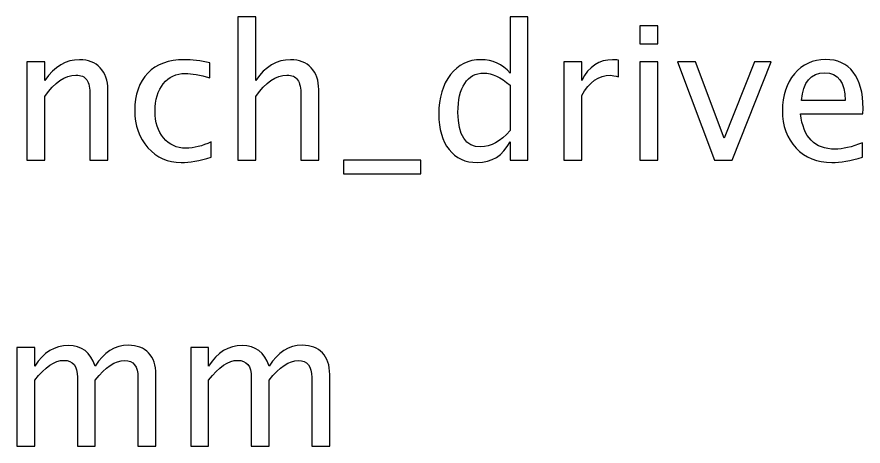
# Model space of a CAD drawing. Header units: centimetres. Extents: x -28.3 to 24.4, y -22.4 to 29.
# Drawn here: x -16.613 to -13.727, y 17.892 to 19.358 of the extents above; entities that cross this region are included whole.
import ezdxf

# ---------------------------------------------------------------- set-up
doc = ezdxf.new("R2010")
doc.units = ezdxf.units.CM
doc.header["$MEASUREMENT"] = 0
doc.layers.add('Layer 1', color=7, linetype='Continuous')

msp = doc.modelspace()

# ---------------------------------------------------------------- linework, layer by layer
at = {"layer": 'Layer 1'}
for points, knots in [([(-15.85882, 18.8682), (-15.85882, 18.8682), (-15.85882, 19.35779), (-15.85882, 19.35779), (-15.85882, 19.35779), (-15.85882, 19.35779), (-15.79786, 19.35779), (-15.79786, 19.35779), (-15.79786, 19.35779), (-15.79786, 19.35779), (-15.79786, 19.14114), (-15.79786, 19.14114), (-15.79786, 19.14114), (-15.76558, 19.18824), (-15.726, 19.21174), (-15.67922, 19.21174), (-15.67922, 19.21174), (-15.6498, 19.21174), (-15.62641, 19.20253), (-15.60916, 19.18401), (-15.60916, 19.18401), (-15.59191, 19.16559), (-15.58323, 19.14072), (-15.58323, 19.10961), (-15.58323, 19.10961), (-15.58323, 19.10961), (-15.58323, 18.8682), (-15.58323, 18.8682), (-15.58323, 18.8682), (-15.58323, 18.8682), (-15.64419, 18.8682), (-15.64419, 18.8682), (-15.64419, 18.8682), (-15.64419, 18.8682), (-15.64419, 19.08971), (-15.64419, 19.08971), (-15.64419, 19.08971), (-15.64419, 19.11469), (-15.64789, 19.13247), (-15.6552, 19.14305), (-15.6552, 19.14305), (-15.6626, 19.15374), (-15.67478, 19.15903), (-15.69181, 19.15903), (-15.69181, 19.15903), (-15.72928, 19.15903), (-15.76463, 19.13458), (-15.79786, 19.08569), (-15.79786, 19.08569), (-15.79786, 19.08569), (-15.79786, 18.8682), (-15.79786, 18.8682), (-15.79786, 18.8682), (-15.79786, 18.8682), (-15.85882, 18.8682), (-15.85882, 18.8682)], [0, 0, 0, 0, 0.0666667, 0.0666667, 0.0666667, 0.0666667, 0.1333333, 0.1333333, 0.1333333, 0.1333333, 0.2, 0.2, 0.2, 0.2, 0.2666667, 0.2666667, 0.2666667, 0.2666667, 0.3333333, 0.3333333, 0.3333333, 0.3333333, 0.4, 0.4, 0.4, 0.4, 0.4666667, 0.4666667, 0.4666667, 0.4666667, 0.5333333, 0.5333333, 0.5333333, 0.5333333, 0.6, 0.6, 0.6, 0.6, 0.6666667, 0.6666667, 0.6666667, 0.6666667, 0.7333333, 0.7333333, 0.7333333, 0.7333333, 0.8, 0.8, 0.8, 0.8, 0.8666667, 0.8666667, 0.8666667, 0.8666667, 1, 1, 1, 1]), ([(-14.93066, 18.8682), (-14.93066, 18.8682), (-14.93066, 18.93138), (-14.93066, 18.93138), (-14.93066, 18.93138), (-14.95554, 18.88418), (-14.993, 18.86058), (-15.04306, 18.86058), (-15.04306, 18.86058), (-15.0837, 18.86058), (-15.11566, 18.87529), (-15.13894, 18.90482), (-15.13894, 18.90482), (-15.16223, 18.93435), (-15.17387, 18.97467), (-15.17387, 19.02579), (-15.17387, 19.02579), (-15.17387, 19.08167), (-15.16064, 19.12665), (-15.13429, 19.16072), (-15.13429, 19.16072), (-15.10783, 19.1947), (-15.07312, 19.21174), (-15.03004, 19.21174), (-15.03004, 19.21174), (-14.99014, 19.21174), (-14.95691, 19.1965), (-14.93066, 19.16591), (-14.93066, 19.16591), (-14.93066, 19.16591), (-14.93066, 19.35779), (-14.93066, 19.35779), (-14.93066, 19.35779), (-14.93066, 19.35779), (-14.8697, 19.35779), (-14.8697, 19.35779), (-14.8697, 19.35779), (-14.8697, 19.35779), (-14.8697, 18.8682), (-14.8697, 18.8682), (-14.8697, 18.8682), (-14.8697, 18.8682), (-14.93066, 18.8682), (-14.93066, 18.8682)], [0, 0, 0, 0, 0.0833333, 0.0833333, 0.0833333, 0.0833333, 0.1666667, 0.1666667, 0.1666667, 0.1666667, 0.25, 0.25, 0.25, 0.25, 0.3333333, 0.3333333, 0.3333333, 0.3333333, 0.4166667, 0.4166667, 0.4166667, 0.4166667, 0.5, 0.5, 0.5, 0.5, 0.5833333, 0.5833333, 0.5833333, 0.5833333, 0.6666667, 0.6666667, 0.6666667, 0.6666667, 0.75, 0.75, 0.75, 0.75, 0.8333333, 0.8333333, 0.8333333, 0.8333333, 1, 1, 1, 1]), ([(-14.48775, 19.26635), (-14.48775, 19.26635), (-14.48775, 19.32731), (-14.48775, 19.32731), (-14.48775, 19.32731), (-14.48775, 19.32731), (-14.42679, 19.32731), (-14.42679, 19.32731), (-14.42679, 19.32731), (-14.42679, 19.32731), (-14.42679, 19.26635), (-14.42679, 19.26635), (-14.42679, 19.26635), (-14.42679, 19.26635), (-14.48775, 19.26635), (-14.48775, 19.26635)], [0, 0, 0, 0, 0.2, 0.2, 0.2, 0.2, 0.4, 0.4, 0.4, 0.4, 0.6, 0.6, 0.6, 0.6, 1, 1, 1, 1]), ([(-16.57817, 18.8682), (-16.57817, 18.8682), (-16.57817, 19.20475), (-16.57817, 19.20475), (-16.57817, 19.20475), (-16.57817, 19.20475), (-16.51721, 19.20475), (-16.51721, 19.20475), (-16.51721, 19.20475), (-16.51721, 19.20475), (-16.51721, 19.14114), (-16.51721, 19.14114), (-16.51721, 19.14114), (-16.48493, 19.18824), (-16.44535, 19.21174), (-16.39857, 19.21174), (-16.39857, 19.21174), (-16.36915, 19.21174), (-16.34576, 19.20253), (-16.32851, 19.18401), (-16.32851, 19.18401), (-16.31126, 19.16559), (-16.30258, 19.14072), (-16.30258, 19.10961), (-16.30258, 19.10961), (-16.30258, 19.10961), (-16.30258, 18.8682), (-16.30258, 18.8682), (-16.30258, 18.8682), (-16.30258, 18.8682), (-16.36354, 18.8682), (-16.36354, 18.8682), (-16.36354, 18.8682), (-16.36354, 18.8682), (-16.36354, 19.08971), (-16.36354, 19.08971), (-16.36354, 19.08971), (-16.36354, 19.11469), (-16.36724, 19.13247), (-16.37455, 19.14305), (-16.37455, 19.14305), (-16.38195, 19.15374), (-16.39413, 19.15903), (-16.41116, 19.15903), (-16.41116, 19.15903), (-16.44863, 19.15903), (-16.48398, 19.13458), (-16.51721, 19.08569), (-16.51721, 19.08569), (-16.51721, 19.08569), (-16.51721, 18.8682), (-16.51721, 18.8682), (-16.51721, 18.8682), (-16.51721, 18.8682), (-16.57817, 18.8682), (-16.57817, 18.8682)], [0, 0, 0, 0, 0.0666667, 0.0666667, 0.0666667, 0.0666667, 0.1333333, 0.1333333, 0.1333333, 0.1333333, 0.2, 0.2, 0.2, 0.2, 0.2666667, 0.2666667, 0.2666667, 0.2666667, 0.3333333, 0.3333333, 0.3333333, 0.3333333, 0.4, 0.4, 0.4, 0.4, 0.4666667, 0.4666667, 0.4666667, 0.4666667, 0.5333333, 0.5333333, 0.5333333, 0.5333333, 0.6, 0.6, 0.6, 0.6, 0.6666667, 0.6666667, 0.6666667, 0.6666667, 0.7333333, 0.7333333, 0.7333333, 0.7333333, 0.8, 0.8, 0.8, 0.8, 0.8666667, 0.8666667, 0.8666667, 0.8666667, 1, 1, 1, 1]), ([(-15.95037, 18.87836), (-15.98985, 18.86651), (-16.02392, 18.86058), (-16.0526, 18.86058), (-16.0526, 18.86058), (-16.09811, 18.86058), (-16.13579, 18.87741), (-16.16574, 18.91096), (-16.16574, 18.91096), (-16.19569, 18.94461), (-16.21072, 18.98705), (-16.21072, 19.03817), (-16.21072, 19.03817), (-16.21072, 19.09278), (-16.1959, 19.13543), (-16.16627, 19.16591), (-16.16627, 19.16591), (-16.13664, 19.1965), (-16.09526, 19.21174), (-16.04213, 19.21174), (-16.04213, 19.21174), (-16.01599, 19.21174), (-15.98656, 19.20814), (-15.95418, 19.20094), (-15.95418, 19.20094), (-15.95418, 19.20094), (-15.95418, 19.14951), (-15.95418, 19.14951), (-15.95418, 19.14951), (-15.98858, 19.15967), (-16.01662, 19.16475), (-16.03821, 19.16475), (-16.03821, 19.16475), (-16.06954, 19.16475), (-16.09462, 19.153), (-16.11335, 19.12961), (-16.11335, 19.12961), (-16.13209, 19.10622), (-16.1415, 19.075), (-16.1415, 19.03605), (-16.1415, 19.03605), (-16.1415, 18.99827), (-16.13177, 18.96779), (-16.1124, 18.9444), (-16.1124, 18.9444), (-16.09303, 18.92112), (-16.06774, 18.90948), (-16.03631, 18.90948), (-16.03631, 18.90948), (-16.00847, 18.90948), (-15.9799, 18.91667), (-15.95037, 18.93107), (-15.95037, 18.93107), (-15.95037, 18.93107), (-15.95037, 18.87836), (-15.95037, 18.87836)], [0, 0, 0, 0, 0.0666667, 0.0666667, 0.0666667, 0.0666667, 0.1333333, 0.1333333, 0.1333333, 0.1333333, 0.2, 0.2, 0.2, 0.2, 0.2666667, 0.2666667, 0.2666667, 0.2666667, 0.3333333, 0.3333333, 0.3333333, 0.3333333, 0.4, 0.4, 0.4, 0.4, 0.4666667, 0.4666667, 0.4666667, 0.4666667, 0.5333333, 0.5333333, 0.5333333, 0.5333333, 0.6, 0.6, 0.6, 0.6, 0.6666667, 0.6666667, 0.6666667, 0.6666667, 0.7333333, 0.7333333, 0.7333333, 0.7333333, 0.8, 0.8, 0.8, 0.8, 0.8666667, 0.8666667, 0.8666667, 0.8666667, 1, 1, 1, 1]), ([(-14.74757, 18.8682), (-14.74757, 18.8682), (-14.74757, 19.20475), (-14.74757, 19.20475), (-14.74757, 19.20475), (-14.74757, 19.20475), (-14.68661, 19.20475), (-14.68661, 19.20475), (-14.68661, 19.20475), (-14.68661, 19.20475), (-14.68661, 19.14114), (-14.68661, 19.14114), (-14.68661, 19.14114), (-14.66237, 19.18824), (-14.62724, 19.21174), (-14.58109, 19.21174), (-14.58109, 19.21174), (-14.57485, 19.21174), (-14.56829, 19.21121), (-14.56151, 19.21015), (-14.56151, 19.21015), (-14.56151, 19.21015), (-14.56151, 19.1531), (-14.56151, 19.1531), (-14.56151, 19.1531), (-14.5721, 19.1566), (-14.58141, 19.1584), (-14.58945, 19.1584), (-14.58945, 19.1584), (-14.62819, 19.1584), (-14.66057, 19.13554), (-14.68661, 19.08971), (-14.68661, 19.08971), (-14.68661, 19.08971), (-14.68661, 18.8682), (-14.68661, 18.8682), (-14.68661, 18.8682), (-14.68661, 18.8682), (-14.74757, 18.8682), (-14.74757, 18.8682)], [0, 0, 0, 0, 0.0909091, 0.0909091, 0.0909091, 0.0909091, 0.1818182, 0.1818182, 0.1818182, 0.1818182, 0.2727273, 0.2727273, 0.2727273, 0.2727273, 0.3636364, 0.3636364, 0.3636364, 0.3636364, 0.4545455, 0.4545455, 0.4545455, 0.4545455, 0.5454545, 0.5454545, 0.5454545, 0.5454545, 0.6363636, 0.6363636, 0.6363636, 0.6363636, 0.7272727, 0.7272727, 0.7272727, 0.7272727, 0.8181818, 0.8181818, 0.8181818, 0.8181818, 1, 1, 1, 1]), ([(-14.48775, 18.8682), (-14.48775, 18.8682), (-14.48775, 19.20475), (-14.48775, 19.20475), (-14.48775, 19.20475), (-14.48775, 19.20475), (-14.42679, 19.20475), (-14.42679, 19.20475), (-14.42679, 19.20475), (-14.42679, 19.20475), (-14.42679, 18.8682), (-14.42679, 18.8682), (-14.42679, 18.8682), (-14.42679, 18.8682), (-14.48775, 18.8682), (-14.48775, 18.8682)], [0, 0, 0, 0, 0.2, 0.2, 0.2, 0.2, 0.4, 0.4, 0.4, 0.4, 0.6, 0.6, 0.6, 0.6, 1, 1, 1, 1]), ([(-14.23417, 18.8682), (-14.23417, 18.8682), (-14.35947, 19.20475), (-14.35947, 19.20475), (-14.35947, 19.20475), (-14.35947, 19.20475), (-14.29851, 19.20475), (-14.29851, 19.20475), (-14.29851, 19.20475), (-14.29851, 19.20475), (-14.20083, 18.94324), (-14.20083, 18.94324), (-14.20083, 18.94324), (-14.20083, 18.94324), (-14.09743, 19.20475), (-14.09743, 19.20475), (-14.09743, 19.20475), (-14.09743, 19.20475), (-14.04007, 19.20475), (-14.04007, 19.20475), (-14.04007, 19.20475), (-14.04007, 19.20475), (-14.1731, 18.8682), (-14.1731, 18.8682), (-14.1731, 18.8682), (-14.1731, 18.8682), (-14.23417, 18.8682), (-14.23417, 18.8682)], [0, 0, 0, 0, 0.125, 0.125, 0.125, 0.125, 0.25, 0.25, 0.25, 0.25, 0.375, 0.375, 0.375, 0.375, 0.5, 0.5, 0.5, 0.5, 0.625, 0.625, 0.625, 0.625, 0.75, 0.75, 0.75, 0.75, 1, 1, 1, 1]), ([(-13.7286, 18.879), (-13.76956, 18.86672), (-13.80459, 18.86058), (-13.8338, 18.86058), (-13.8338, 18.86058), (-13.88365, 18.86058), (-13.92418, 18.87709), (-13.95541, 18.91), (-13.95541, 18.91), (-13.98663, 18.94292), (-14.00229, 18.98557), (-14.00229, 19.03806), (-14.00229, 19.03806), (-14.00229, 19.08897), (-13.98853, 19.13077), (-13.96091, 19.16348), (-13.96091, 19.16348), (-13.93329, 19.19607), (-13.89794, 19.21237), (-13.85486, 19.21237), (-13.85486, 19.21237), (-13.81412, 19.21237), (-13.78258, 19.19787), (-13.76035, 19.16887), (-13.76035, 19.16887), (-13.73813, 19.13987), (-13.72702, 19.09881), (-13.72702, 19.04558), (-13.72702, 19.04558), (-13.72702, 19.04558), (-13.72733, 19.02695), (-13.72733, 19.02695), (-13.72733, 19.02695), (-13.72733, 19.02695), (-13.94006, 19.02695), (-13.94006, 19.02695), (-13.94006, 19.02695), (-13.93117, 18.94652), (-13.89191, 18.9063), (-13.82237, 18.9063), (-13.82237, 18.9063), (-13.79687, 18.9063), (-13.76565, 18.9135), (-13.7286, 18.92789), (-13.7286, 18.92789), (-13.7286, 18.92789), (-13.7286, 18.879), (-13.7286, 18.879)], [0, 0, 0, 0, 0.0769231, 0.0769231, 0.0769231, 0.0769231, 0.1538462, 0.1538462, 0.1538462, 0.1538462, 0.2307692, 0.2307692, 0.2307692, 0.2307692, 0.3076923, 0.3076923, 0.3076923, 0.3076923, 0.3846154, 0.3846154, 0.3846154, 0.3846154, 0.4615385, 0.4615385, 0.4615385, 0.4615385, 0.5384615, 0.5384615, 0.5384615, 0.5384615, 0.6153846, 0.6153846, 0.6153846, 0.6153846, 0.6923077, 0.6923077, 0.6923077, 0.6923077, 0.7692308, 0.7692308, 0.7692308, 0.7692308, 0.8461538, 0.8461538, 0.8461538, 0.8461538, 1, 1, 1, 1]), ([(-14.93066, 19.12421), (-14.96231, 19.15205), (-14.99226, 19.16602), (-15.02062, 19.16602), (-15.02062, 19.16602), (-15.04856, 19.16602), (-15.07015, 19.15437), (-15.0855, 19.13098), (-15.0855, 19.13098), (-15.10084, 19.1077), (-15.10846, 19.07468), (-15.10846, 19.03192), (-15.10846, 19.03192), (-15.10846, 18.95329), (-15.08243, 18.91392), (-15.03025, 18.91392), (-15.03025, 18.91392), (-14.99639, 18.91392), (-14.96316, 18.93244), (-14.93066, 18.96938), (-14.93066, 18.96938), (-14.93066, 18.96938), (-14.93066, 19.12421), (-14.93066, 19.12421)], [0, 0, 0, 0, 0.1428571, 0.1428571, 0.1428571, 0.1428571, 0.2857143, 0.2857143, 0.2857143, 0.2857143, 0.4285714, 0.4285714, 0.4285714, 0.4285714, 0.5714286, 0.5714286, 0.5714286, 0.5714286, 0.7142857, 0.7142857, 0.7142857, 0.7142857, 1, 1, 1, 1]), ([(-13.93688, 19.07267), (-13.93688, 19.07267), (-13.78829, 19.07267), (-13.78829, 19.07267), (-13.78829, 19.07267), (-13.78829, 19.13532), (-13.81168, 19.16665), (-13.85836, 19.16665), (-13.85836, 19.16665), (-13.90535, 19.16665), (-13.93149, 19.13532), (-13.93688, 19.07267)], [0, 0, 0, 0, 0.25, 0.25, 0.25, 0.25, 0.5, 0.5, 0.5, 0.5, 1, 1, 1, 1]), ([(-15.49899, 18.82248), (-15.49899, 18.82248), (-15.49899, 18.8682), (-15.49899, 18.8682), (-15.49899, 18.8682), (-15.49899, 18.8682), (-15.23483, 18.8682), (-15.23483, 18.8682), (-15.23483, 18.8682), (-15.23483, 18.8682), (-15.23483, 18.82248), (-15.23483, 18.82248), (-15.23483, 18.82248), (-15.23483, 18.82248), (-15.49899, 18.82248), (-15.49899, 18.82248)], [0, 0, 0, 0, 0.2, 0.2, 0.2, 0.2, 0.4, 0.4, 0.4, 0.4, 0.6, 0.6, 0.6, 0.6, 1, 1, 1, 1]), ([(-16.61253, 17.89242), (-16.61253, 17.89242), (-16.61253, 18.22897), (-16.61253, 18.22897), (-16.61253, 18.22897), (-16.61253, 18.22897), (-16.55157, 18.22897), (-16.55157, 18.22897), (-16.55157, 18.22897), (-16.55157, 18.22897), (-16.55157, 18.16536), (-16.55157, 18.16536), (-16.55157, 18.16536), (-16.52183, 18.21246), (-16.48373, 18.23596), (-16.43706, 18.23596), (-16.43706, 18.23596), (-16.39208, 18.23596), (-16.36149, 18.21246), (-16.34519, 18.16536), (-16.34519, 18.16536), (-16.3163, 18.21288), (-16.27863, 18.23659), (-16.23238, 18.23659), (-16.23238, 18.23659), (-16.20285, 18.23659), (-16.17988, 18.22791), (-16.16348, 18.21045), (-16.16348, 18.21045), (-16.14707, 18.19299), (-16.13882, 18.16854), (-16.13882, 18.13711), (-16.13882, 18.13711), (-16.13882, 18.13711), (-16.13882, 17.89242), (-16.13882, 17.89242), (-16.13882, 17.89242), (-16.13882, 17.89242), (-16.19978, 17.89242), (-16.19978, 17.89242), (-16.19978, 17.89242), (-16.19978, 17.89242), (-16.19978, 18.12705), (-16.19978, 18.12705), (-16.19978, 18.12705), (-16.19978, 18.16536), (-16.21502, 18.18452), (-16.2455, 18.18452), (-16.2455, 18.18452), (-16.27714, 18.18452), (-16.31038, 18.16219), (-16.34519, 18.11742), (-16.34519, 18.11742), (-16.34519, 18.11742), (-16.34519, 17.89242), (-16.34519, 17.89242), (-16.34519, 17.89242), (-16.34519, 17.89242), (-16.40615, 17.89242), (-16.40615, 17.89242), (-16.40615, 17.89242), (-16.40615, 17.89242), (-16.40615, 18.12726), (-16.40615, 18.12726), (-16.40615, 18.12726), (-16.40615, 18.16589), (-16.42161, 18.18516), (-16.45262, 18.18516), (-16.45262, 18.18516), (-16.48341, 18.18516), (-16.51643, 18.16272), (-16.55157, 18.11774), (-16.55157, 18.11774), (-16.55157, 18.11774), (-16.55157, 17.89242), (-16.55157, 17.89242), (-16.55157, 17.89242), (-16.55157, 17.89242), (-16.61253, 17.89242), (-16.61253, 17.89242)], [0, 0, 0, 0, 0.047619, 0.047619, 0.047619, 0.047619, 0.0952381, 0.0952381, 0.0952381, 0.0952381, 0.1428571, 0.1428571, 0.1428571, 0.1428571, 0.1904762, 0.1904762, 0.1904762, 0.1904762, 0.2380952, 0.2380952, 0.2380952, 0.2380952, 0.2857143, 0.2857143, 0.2857143, 0.2857143, 0.3333333, 0.3333333, 0.3333333, 0.3333333, 0.3809524, 0.3809524, 0.3809524, 0.3809524, 0.4285714, 0.4285714, 0.4285714, 0.4285714, 0.4761905, 0.4761905, 0.4761905, 0.4761905, 0.5238095, 0.5238095, 0.5238095, 0.5238095, 0.5714286, 0.5714286, 0.5714286, 0.5714286, 0.6190476, 0.6190476, 0.6190476, 0.6190476, 0.6666667, 0.6666667, 0.6666667, 0.6666667, 0.7142857, 0.7142857, 0.7142857, 0.7142857, 0.7619048, 0.7619048, 0.7619048, 0.7619048, 0.8095238, 0.8095238, 0.8095238, 0.8095238, 0.8571429, 0.8571429, 0.8571429, 0.8571429, 0.9047619, 0.9047619, 0.9047619, 0.9047619, 1, 1, 1, 1]), ([(-16.01965, 17.89242), (-16.01965, 17.89242), (-16.01965, 18.22897), (-16.01965, 18.22897), (-16.01965, 18.22897), (-16.01965, 18.22897), (-15.95869, 18.22897), (-15.95869, 18.22897), (-15.95869, 18.22897), (-15.95869, 18.22897), (-15.95869, 18.16536), (-15.95869, 18.16536), (-15.95869, 18.16536), (-15.92895, 18.21246), (-15.89085, 18.23596), (-15.84418, 18.23596), (-15.84418, 18.23596), (-15.7992, 18.23596), (-15.76861, 18.21246), (-15.75231, 18.16536), (-15.75231, 18.16536), (-15.72342, 18.21288), (-15.68575, 18.23659), (-15.6395, 18.23659), (-15.6395, 18.23659), (-15.60997, 18.23659), (-15.587, 18.22791), (-15.5706, 18.21045), (-15.5706, 18.21045), (-15.55419, 18.19299), (-15.54594, 18.16854), (-15.54594, 18.13711), (-15.54594, 18.13711), (-15.54594, 18.13711), (-15.54594, 17.89242), (-15.54594, 17.89242), (-15.54594, 17.89242), (-15.54594, 17.89242), (-15.6069, 17.89242), (-15.6069, 17.89242), (-15.6069, 17.89242), (-15.6069, 17.89242), (-15.6069, 18.12705), (-15.6069, 18.12705), (-15.6069, 18.12705), (-15.6069, 18.16536), (-15.62214, 18.18452), (-15.65262, 18.18452), (-15.65262, 18.18452), (-15.68426, 18.18452), (-15.7175, 18.16219), (-15.75231, 18.11742), (-15.75231, 18.11742), (-15.75231, 18.11742), (-15.75231, 17.89242), (-15.75231, 17.89242), (-15.75231, 17.89242), (-15.75231, 17.89242), (-15.81327, 17.89242), (-15.81327, 17.89242), (-15.81327, 17.89242), (-15.81327, 17.89242), (-15.81327, 18.12726), (-15.81327, 18.12726), (-15.81327, 18.12726), (-15.81327, 18.16589), (-15.82873, 18.18516), (-15.85974, 18.18516), (-15.85974, 18.18516), (-15.89053, 18.18516), (-15.92355, 18.16272), (-15.95869, 18.11774), (-15.95869, 18.11774), (-15.95869, 18.11774), (-15.95869, 17.89242), (-15.95869, 17.89242), (-15.95869, 17.89242), (-15.95869, 17.89242), (-16.01965, 17.89242), (-16.01965, 17.89242)], [0, 0, 0, 0, 0.047619, 0.047619, 0.047619, 0.047619, 0.0952381, 0.0952381, 0.0952381, 0.0952381, 0.1428571, 0.1428571, 0.1428571, 0.1428571, 0.1904762, 0.1904762, 0.1904762, 0.1904762, 0.2380952, 0.2380952, 0.2380952, 0.2380952, 0.2857143, 0.2857143, 0.2857143, 0.2857143, 0.3333333, 0.3333333, 0.3333333, 0.3333333, 0.3809524, 0.3809524, 0.3809524, 0.3809524, 0.4285714, 0.4285714, 0.4285714, 0.4285714, 0.4761905, 0.4761905, 0.4761905, 0.4761905, 0.5238095, 0.5238095, 0.5238095, 0.5238095, 0.5714286, 0.5714286, 0.5714286, 0.5714286, 0.6190476, 0.6190476, 0.6190476, 0.6190476, 0.6666667, 0.6666667, 0.6666667, 0.6666667, 0.7142857, 0.7142857, 0.7142857, 0.7142857, 0.7619048, 0.7619048, 0.7619048, 0.7619048, 0.8095238, 0.8095238, 0.8095238, 0.8095238, 0.8571429, 0.8571429, 0.8571429, 0.8571429, 0.9047619, 0.9047619, 0.9047619, 0.9047619, 1, 1, 1, 1])]:
    msp.add_open_spline(points, degree=3, knots=knots, dxfattribs=at)

doc.saveas('drawing.dxf')
